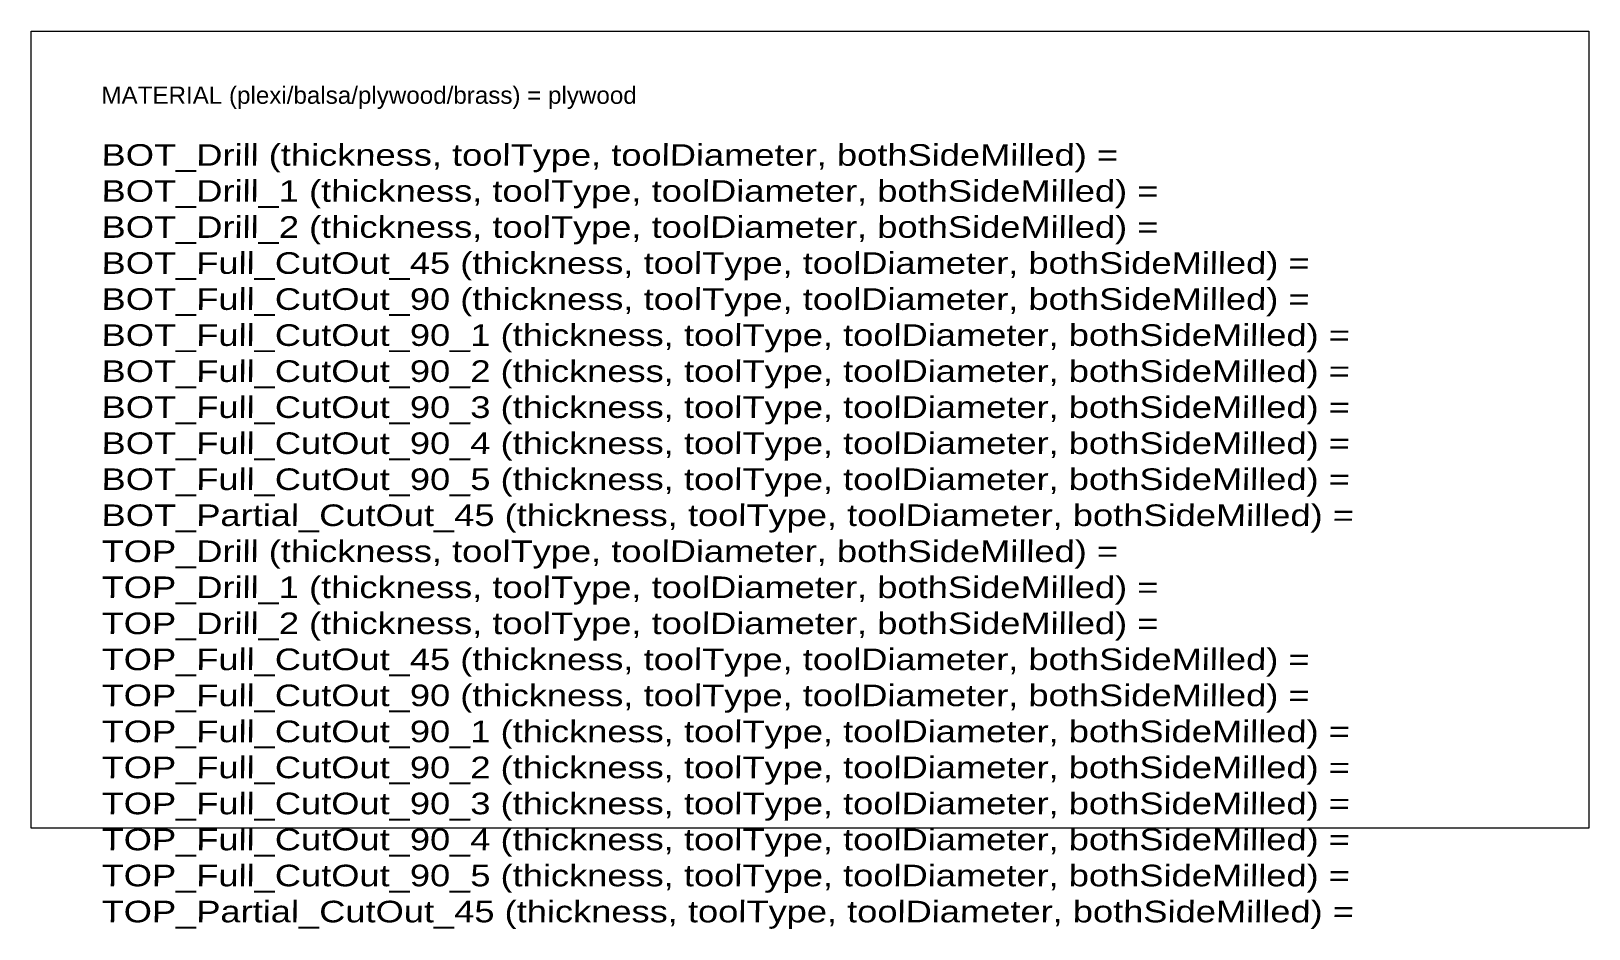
# Model space of a CAD drawing. Header units: millimetres. Extents: x 3 to 363, y 67 to 274.
import ezdxf

# ---------------------------------------------------------------- set-up
doc = ezdxf.new("R2010")
doc.units = ezdxf.units.MM
doc.styles.get("Standard").update_dxf_attribs({"font": 'txt.shx'})

msp = doc.modelspace()

# ---------------------------------------------------------------- linework, layer by layer
msp.add_lwpolyline([(2.755414, 274.241098), (362.8447, 274.241098), (362.8447, 89.821456), (2.755414, 89.821456)], close=True)

# ---------------------------------------------------------------- texts
at = {"insert": (18.994878, 261.423907), "char_height": 2.5, "width": 650.703025, "attachment_point": 1}
msp.add_mtext('{\\H1.6x;\\fArial|b0|i0|c0|p34;MATERIAL (plexi/balsa/plywood/brass) = plywood^J^J\\H1.25x;\\W1.2;\\Q1;BOT_Drill (thickness, toolType, toolDiameter, bothSideMilled) =^JBOT_Drill_1 (thickness, toolType, toolDiameter, bothSideMilled) =^JBOT_Drill_2 (thickness, toolType, toolDiameter, bothSideMilled) =^JBOT_Full_CutOut_45 (thickness, toolType, toolDiameter, bothSideMilled) =^JBOT_Full_CutOut_90 (thickness, toolType, toolDiameter, bothSideMilled) =^JBOT_Full_CutOut_90_1 (thickness, toolType, toolDiameter, bothSideMilled) =^JBOT_Full_CutOut_90_2 (thickness, toolType, toolDiameter, bothSideMilled) =^JBOT_Full_CutOut_90_3 (thickness, toolType, toolDiameter, bothSideMilled) =^JBOT_Full_CutOut_90_4 (thickness, toolType, toolDiameter, bothSideMilled) =^JBOT_Full_CutOut_90_5 (thickness, toolType, toolDiameter, bothSideMilled) =^JBOT_Partial_CutOut_45 (thickness, toolType, toolDiameter, bothSideMilled) =^JTOP_Drill (thickness, toolType, toolDiameter, bothSideMilled) =^JTOP_Drill_1 (thickness, toolType, toolDiameter, bothSideMilled) =^JTOP_Drill_2 (thickness, toolType, toolDiameter, bothSideMilled) =^JTOP_Full_CutOut_45 (thickness, toolType, toolDiameter, bothSideMilled) =^JTOP_Full_CutOut_90 (thickness, toolType, toolDiameter, bothSideMilled) =^JTOP_Full_CutOut_90_1 (thickness, toolType, toolDiameter, bothSideMilled) =^JTOP_Full_CutOut_90_2 (thickness, toolType, toolDiameter, bothSideMilled) =^JTOP_Full_CutOut_90_3 (thickness, toolType, toolDiameter, bothSideMilled) =^JTOP_Full_CutOut_90_4 (thickness, toolType, toolDiameter, bothSideMilled) =^JTOP_Full_CutOut_90_5 (thickness, toolType, toolDiameter, bothSideMilled) =^JTOP_Partial_CutOut_45 (thickness, toolType, toolDiameter, bothSideMilled) =}', dxfattribs=at)

doc.saveas('drawing.dxf')
